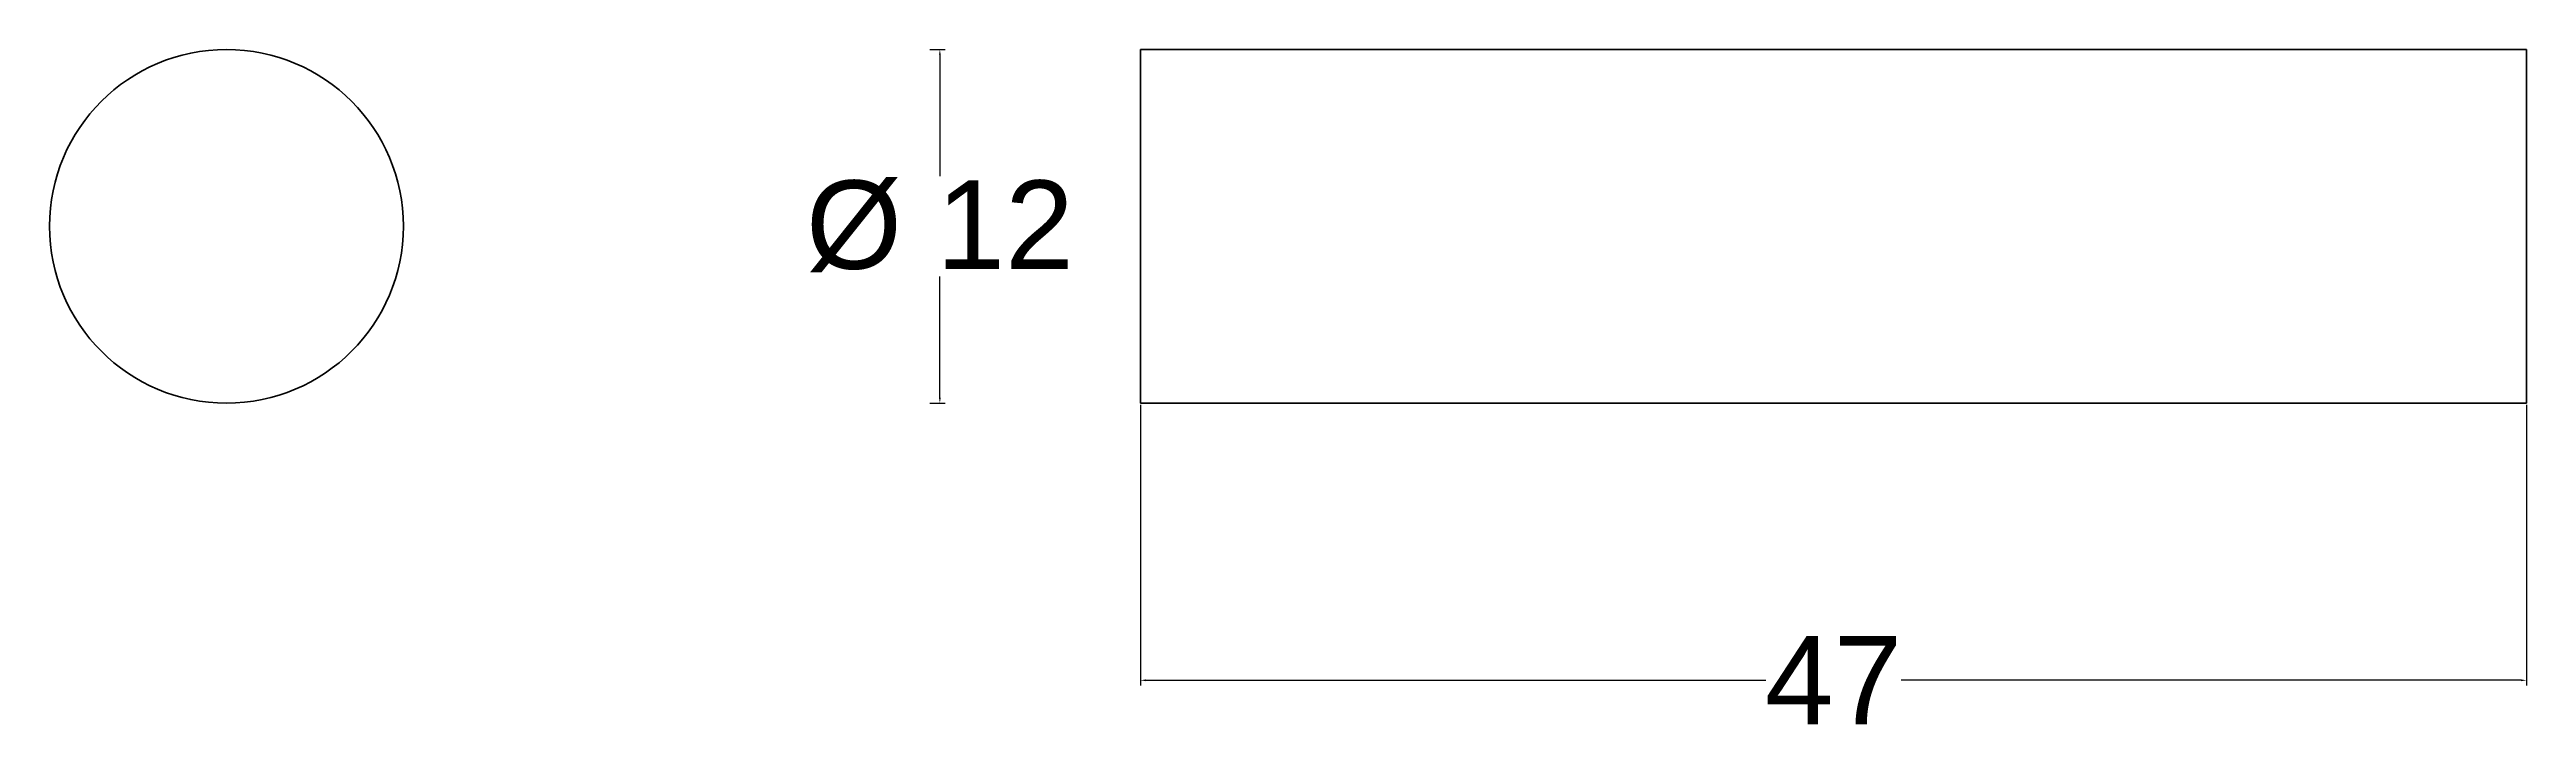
# Model space of a CAD drawing. Header units: inches. Extents: x -4 to 887, y -177 to 224.
# Drawn here: x 358.9 to 442.9, y 47.5 to 70.5 of the extents above; entities that cross this region are included whole.
import ezdxf

# ---------------------------------------------------------------- set-up
doc = ezdxf.new("R2010")
doc.units = ezdxf.units.IN
doc.header["$MEASUREMENT"] = 0
doc.styles.get("Standard").update_dxf_attribs({"font": 'arial.ttf'})
doc.dimstyles.get("Standard").update_dxf_attribs({"dimtxt": 0.18, "dimasz": 0.18, "dimexe": 0.18, "dimexo": 0.0625, "dimgap": 0.09, "dimtad": 0, "dimtih": 1, "dimtoh": 1, "dimdec": 4, "dimzin": 0, "dimdsep": 46, "dimtxsty": 'Standard', "dimcen": 0.09, "dimadec": 0, "dimazin": 0, "dimtfac": 1, "dimtdec": 4, "dimtofl": 0, "dimtmove": 0, "dimatfit": 3, "dimfxl": 1, "dimtolj": 1, "dimtzin": 0, "dimarcsym": 0})

# ---------------------------------------------------------------- blocks, each defined once
blk = doc.blocks.new('*D42')
at = {"color": 0, "lineweight": -2, "ltscale": 0.5, "transparency": 16777216}
for p, q in [((388.794, 70.45), (389.313, 70.45)), ((389.133, 70.27), (389.133, 66.156)), ((389.133, 58.63), (389.133, 62.745)), ((388.794, 58.45), (389.313, 58.45))]:
    blk.add_line(p, q, dxfattribs=at)
at = {"color": 0, "lineweight": 80, "ltscale": 0.5, "transparency": 16777216}
for points in [[(389.103, 70.27), (389.163, 70.27), (389.133, 70.45)], [(389.103, 58.63), (389.163, 58.63), (389.133, 58.45)]]:
    blk.add_solid(points, dxfattribs=at)
at = {"layer": 'Defpoints', "color": 0, "lineweight": 80, "ltscale": 0.5, "transparency": 16777216}
for p in [(388.731, 70.45), (388.731, 58.45), (389.133, 58.45)]:
    blk.add_point(p, dxfattribs=at)
at = {"color": 0, "lineweight": 80, "ltscale": 0.5, "transparency": 16777216, "insert": (389.133, 64.45), "char_height": 0.18, "attachment_point": 5}
blk.add_mtext('\\A1;{\\H16.66667x;%%C 12}', dxfattribs=at)
blk = doc.blocks.new('*D50')
at = {"color": 0, "lineweight": -2, "ltscale": 0.5, "transparency": 16777216}
for p, q in [((395.939, 58.388), (395.939, 48.864)), ((442.939, 58.388), (442.939, 48.864)), ((396.119, 49.044), (417.14, 49.044)), ((442.759, 49.044), (421.738, 49.044))]:
    blk.add_line(p, q, dxfattribs=at)
at = {"color": 0, "lineweight": 80, "ltscale": 0.5, "transparency": 16777216}
for points in [[(396.119, 49.074), (396.119, 49.014), (395.939, 49.044)], [(442.759, 49.074), (442.759, 49.014), (442.939, 49.044)]]:
    blk.add_solid(points, dxfattribs=at)
at = {"layer": 'Defpoints', "color": 0, "lineweight": 80, "ltscale": 0.5, "transparency": 16777216}
for p in [(395.939, 58.45), (442.939, 58.45), (395.939, 49.044)]:
    blk.add_point(p, dxfattribs=at)
at = {"color": 0, "lineweight": 80, "ltscale": 0.5, "transparency": 16777216, "insert": (419.439, 49.044), "char_height": 0.18, "attachment_point": 5}
blk.add_mtext('\\A1;{\\H16.66667x;47}', dxfattribs=at)

msp = doc.modelspace()

# ---------------------------------------------------------------- linework, layer by layer
at = {"lineweight": 80, "ltscale": 0.5}
for p, q in [((395.93916, 70.45013), (395.93916, 58.45013)), ((395.93916, 70.45013), (442.93916, 70.45013)), ((442.93916, 70.45013), (442.93916, 58.45013)), ((442.93916, 58.45013), (395.93916, 58.45013))]:
    msp.add_line(p, q, dxfattribs=at)
msp.add_circle((364.93916, 64.45013), 6, dxfattribs=at)

# ---------------------------------------------------------------- dimensions: what is measured, and where the dimension line sits
dim = msp.add_linear_dim(base=(389.13266, 58.45013), p1=(388.73137, 70.45013), p2=(388.73137, 58.45013), angle=90, text='{\\H16.66667x;%%C 12}', dimstyle='Standard', dxfattribs=at)
dim.commit()
dim.dimension.update_dxf_attribs({"geometry": '*D42', "text_midpoint": (389.13266, 64.45013)})
dim = msp.add_linear_dim(base=(395.93916, 49.04412), p1=(442.93916, 58.45013), p2=(395.93916, 58.45013), text='{\\H16.66667x;47}', dimstyle='Standard', dxfattribs=at)
dim.commit()
dim.dimension.update_dxf_attribs({"geometry": '*D50', "text_midpoint": (419.43916, 49.04412)})

doc.saveas('drawing.dxf')
